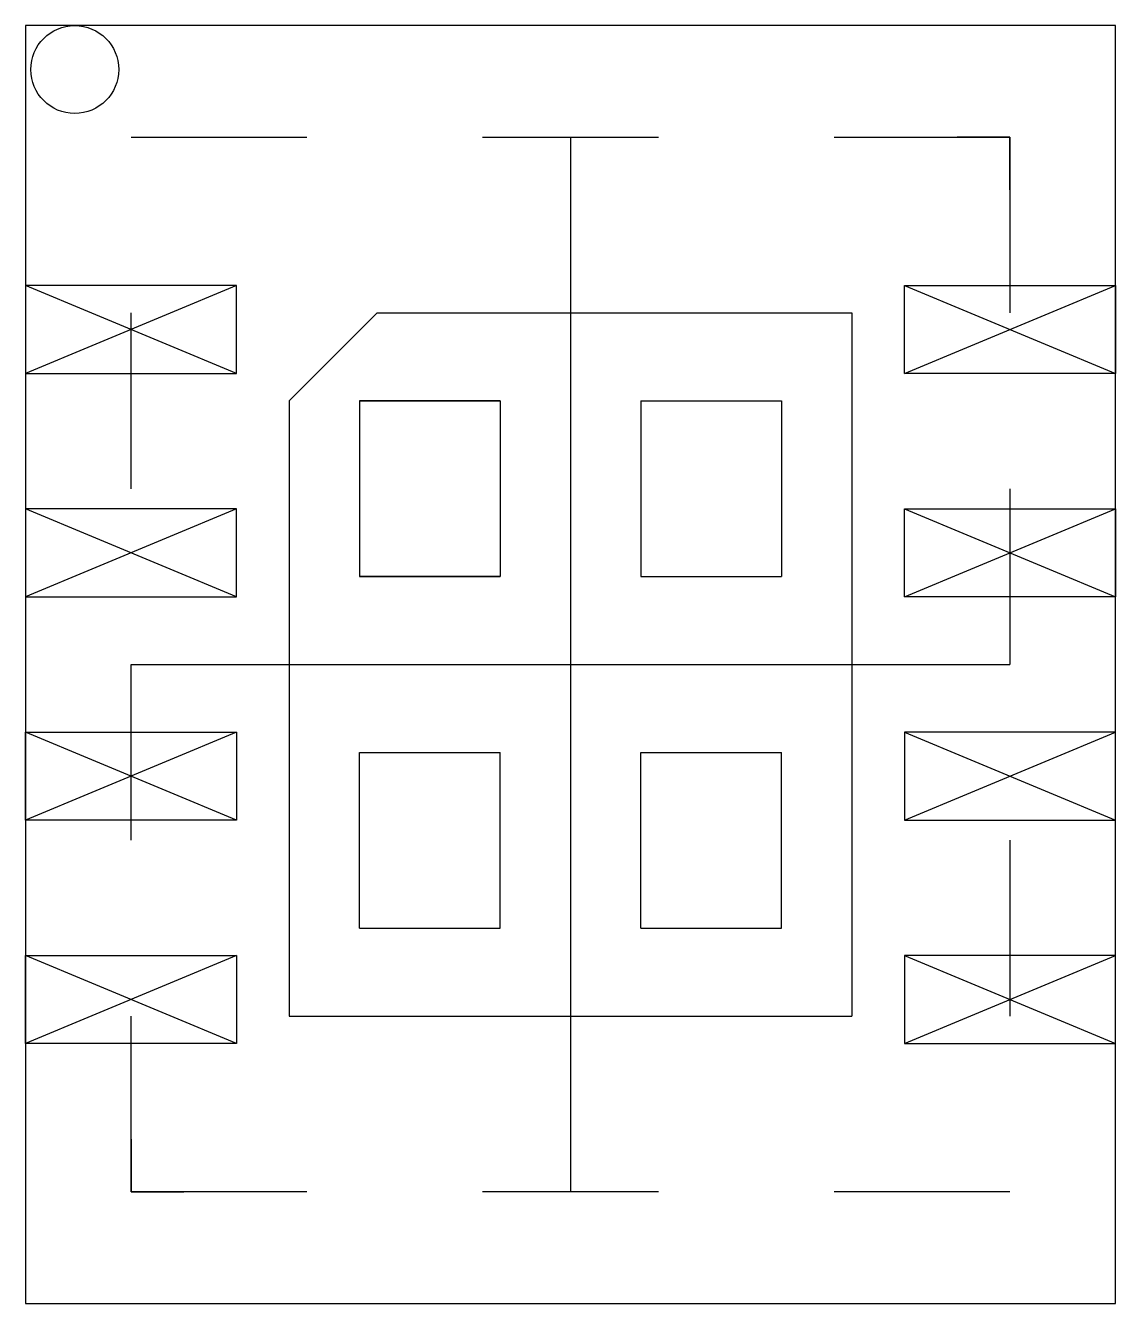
# Model space of a CAD drawing. Extents: x -3.1 to 3.1, y -3.63 to 3.63.
import ezdxf

# ---------------------------------------------------------------- set-up
doc = ezdxf.new("R2010")
doc.units = 0
doc.linetypes.add('点画线', pattern=[18, 12, -2, 2, -2])
doc.linetypes.add('虚线', pattern=[2, 1, -1])
for name, color, linetype in [('中心线层', 1, '点画线'), ('粗实线层', 7, 'CONTINUOUS'), ('细实线层', 7, 'CONTINUOUS'), ('虚线层', 6, '虚线')]:
    doc.layers.add(name, color=color, linetype=linetype)

msp = doc.modelspace()

# ---------------------------------------------------------------- linework, layer by layer
at = {"layer": '中心线层'}
for p, q in [((0, 3), (0, -3)), ((-2.5, 0), (2.5, 0))]:
    msp.add_line(p, q, dxfattribs=at)
at = {"layer": '粗实线层'}
for p, q in [((2.5, 3), (2.2, 3)), ((2.5, 2.7), (2.5, 3)), ((-2.5, -2.7), (-2.5, -3)), ((-2.5, -3), (-2.2, -3))]:
    msp.add_line(p, q, dxfattribs=at)
msp.add_circle((-2.8201, 3.3841), 0.25, dxfattribs=at)
at = {"layer": '细实线层'}
for p, q in [((-1.9, 2.155), (-3.1, 1.655)), ((-1.9, 1.655), (-3.1, 2.155)), ((1.9, 2.155), (3.1, 1.655)), ((1.9, 1.655), (3.1, 2.155)), ((-1.6, 1.5), (-1.1, 2)), ((-1.1, 2), (1.6, 2)), ((1.6, 2), (1.6, -2)), ((-1.6, 1.5), (-1.6, -2)), ((-1.2, 1.5), (-1.2, 0.5)), ((-1.2, 1.5), (-0.4, 1.5)), ((-1.2, 1.5), (-1.2, 0.5)), ((-0.4, 1.5), (-1.2, 1.5)), ((-0.4, 1.5), (-0.4, 0.5)), ((-0.4, 1.5), (-0.4, 0.5)), ((0.4, 1.5), (0.4, 0.5)), ((0.4, 1.5), (1.2, 1.5)), ((1.2, 1.5), (1.2, 0.5)), ((-1.9, 0.885), (-3.1, 0.385)), ((-1.9, 0.385), (-3.1, 0.885)), ((1.9, 0.885), (3.1, 0.385)), ((1.9, 0.385), (3.1, 0.885)), ((-1.2, 0.5), (-0.4, 0.5)), ((-0.4, 0.5), (-1.2, 0.5)), ((0.4, 0.5), (1.2, 0.5)), ((-1.9, -0.885), (-3.1, -0.385)), ((-1.9, -0.385), (-3.1, -0.885)), ((1.9, -0.885), (3.1, -0.385)), ((1.9, -0.385), (3.1, -0.885)), ((-1.2, -1.5), (-1.2, -0.5)), ((-1.2, -0.5), (-0.4, -0.5)), ((-0.4, -1.5), (-0.4, -0.5)), ((0.4, -1.5), (0.4, -0.5)), ((0.4, -0.5), (1.2, -0.5)), ((1.2, -1.5), (1.2, -0.5)), ((-1.2, -1.5), (-0.4, -1.5)), ((0.4, -1.5), (1.2, -1.5)), ((-1.9, -2.155), (-3.1, -1.655)), ((-1.9, -1.655), (-3.1, -2.155)), ((1.9, -2.155), (3.1, -1.655)), ((1.9, -1.655), (3.1, -2.155)), ((-1.6, -2), (1.6, -2))]:
    msp.add_line(p, q, dxfattribs=at)
for points in [[(-3.1, 3.6341), (-3.1, -3.6341), (3.1, -3.6341), (3.1, 3.6341)], [(-3.1, 2.155), (-3.1, 1.655), (-1.9, 1.655), (-1.9, 2.155)], [(3.1, 2.155), (3.1, 1.655), (1.9, 1.655), (1.9, 2.155)], [(-3.1, 0.885), (-3.1, 0.385), (-1.9, 0.385), (-1.9, 0.885)], [(3.1, 0.885), (3.1, 0.385), (1.9, 0.385), (1.9, 0.885)], [(-3.1, -0.885), (-3.1, -0.385), (-1.9, -0.385), (-1.9, -0.885)], [(3.1, -0.885), (3.1, -0.385), (1.9, -0.385), (1.9, -0.885)], [(-3.1, -2.155), (-3.1, -1.655), (-1.9, -1.655), (-1.9, -2.155)], [(3.1, -2.155), (3.1, -1.655), (1.9, -1.655), (1.9, -2.155)]]:
    msp.add_lwpolyline(points, close=True, dxfattribs=at)
at = {"layer": '虚线层'}
msp.add_lwpolyline([(2.5, -3), (-2.5, -3), (-2.5, 3), (2.5, 3)], close=True, dxfattribs=at)

doc.saveas('drawing.dxf')
